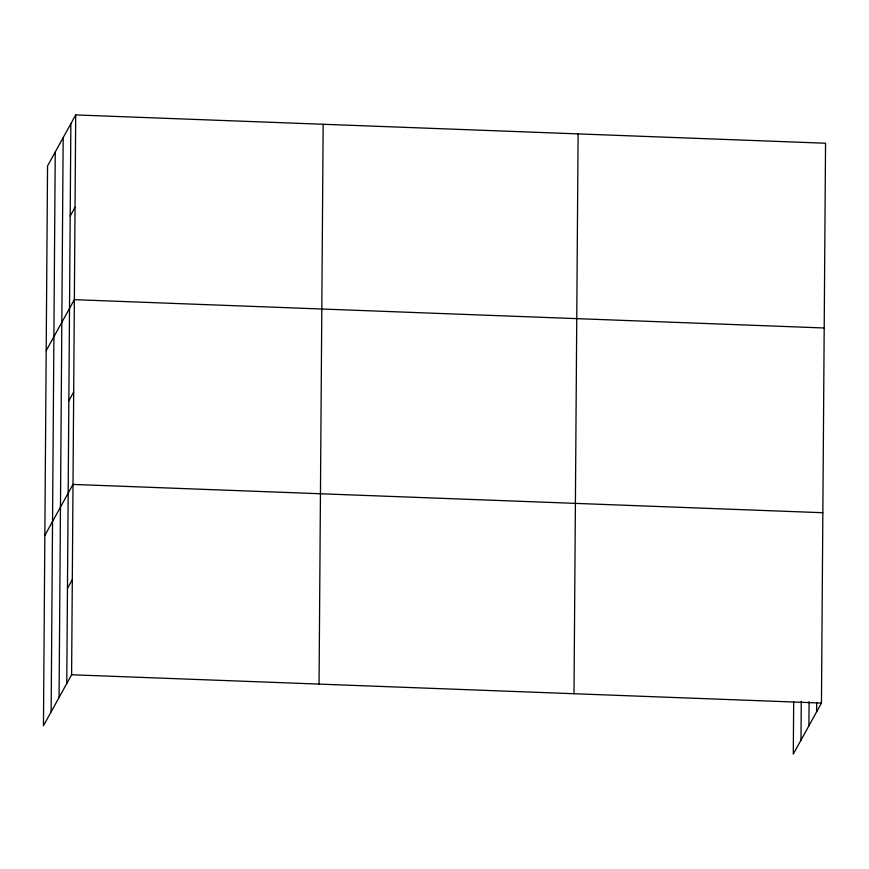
<?xml version="1.0" encoding="UTF-8"?>
<svg xmlns="http://www.w3.org/2000/svg" width="869" height="869" viewBox="0 0 869 869"><rect width="100%" height="100%" fill="white"/><g stroke="black" fill="none" stroke-linecap="round" stroke-linejoin="round"><path stroke-width="1.3" d="M51.141 711.83L55.247 151.999M59.07 697.459L63.176 137.628M66.772 683.523L70.867 123.691M75.712 114.925L47.545 165.936L43.45 725.767L71.606 674.757L75.712 114.925L825.55 143.233L821.455 703.064L793.288 754.075L793.679 701.804M319.053 684.099L323.159 124.267M574.007 693.723L578.102 133.891M800.99 740.138L801.272 701.261M808.92 725.778L809.093 701.652M816.61 711.83L816.675 702.456M70.193 216.066L75.027 207.3M46.198 350.674L74.354 299.664L824.203 327.982M68.836 400.805L73.68 392.038M44.84 535.423L73.007 484.413L822.845 512.721M67.467 588.356L72.312 579.58M71.606 674.757L821.455 703.064"/></g></svg>
